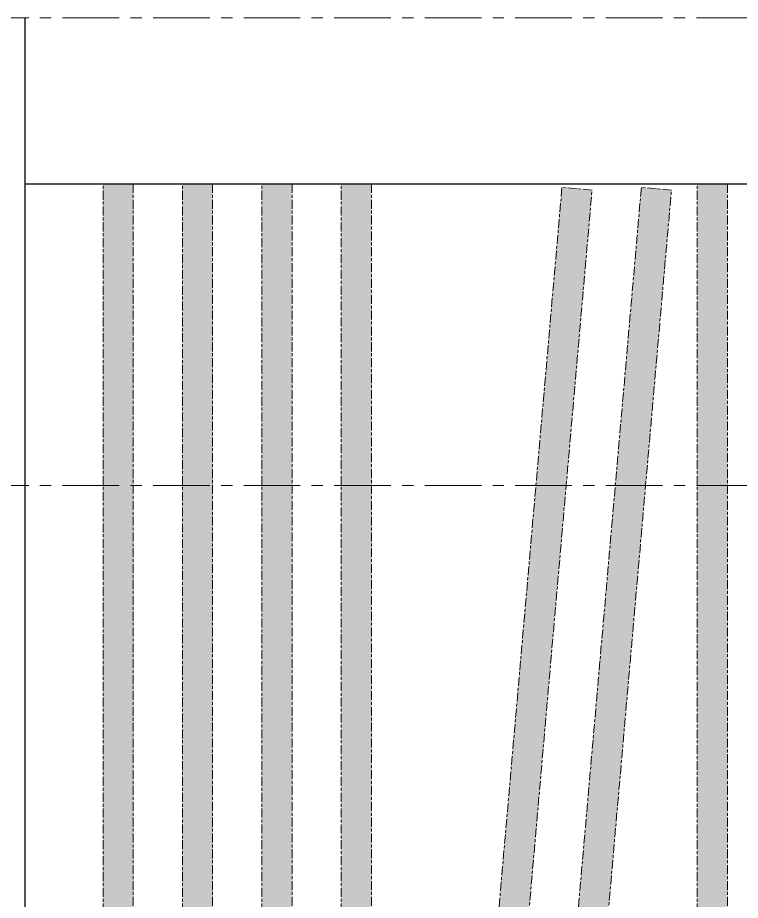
# Model space of a CAD drawing. Header units: millimetres. Extents: x -100356 to 314685, y 446 to 1273965.
# Drawn here: x 282687 to 287476, y 177838 to 183687 of the extents above; entities that cross this region are included whole.
import ezdxf
from ezdxf.xclip import XClip

# ---------------------------------------------------------------- set-up
doc = ezdxf.new("R2010")
doc.units = ezdxf.units.MM
doc.header["$XCLIPFRAME"] = 2
doc.linetypes.add('section$0$CENTER', pattern=[2, 1.25, -0.25, 0.25, -0.25])
doc.linetypes.add('section$0$Kume - Grid Line', pattern=[10.5, 6, -1.25, 2, -1.25])
doc.layers.add('NAM', color=3, linetype='Continuous')
for name, color, linetype, lineweight in [('section$0$A-_ANOT----_D', 7, 'Continuous', 5), ('section$0$A-_FLORLEVL_E', 7, 'Continuous', 5), ('section$0$NKC_TRUC', 8, 'section$0$CENTER', 13)]:
    doc.layers.add(name, color=color, linetype=linetype, lineweight=lineweight)

# ---------------------------------------------------------------- blocks, each defined once
blk = doc.blocks.new('section$0$grid section')
at = {"layer": 'section$0$NKC_TRUC', "ltscale": 300}
for p, q in [((-141943.8707620346, 19100.00000000012), (5.820766091346741e-11, 19100)), ((-141943.8707620346, 16000.00000000012), (-4444.999999999942, 16000))]:
    blk.add_line(p, q, dxfattribs=at)
blk = doc.blocks.new('podium elevation 2')
at = {"layer": 'NAM'}
h = blk.add_hatch(color=8, dxfattribs=at)
h.dxf.hatch_style = 1
h.paths.add_polyline_path([(182728.2088395003, 762685.513707449), (182728.2088395003, 750085.5137074483), (182628.2088395003, 750085.5137074483), (182528.2088395003, 750085.5137074483), (182528.2088395003, 762685.513707449)])
h = blk.add_hatch(color=8, dxfattribs=at)
h.dxf.hatch_style = 1
h.paths.add_polyline_path([(183997.5234442838, 762678.9714539765), (182899.3610856632, 750126.9182580198), (182998.9805554724, 750118.2026837451), (183098.6000252815, 750109.4871094703), (184196.7623839021, 762661.5403054269)])
h = blk.add_hatch(color=8, dxfattribs=at)
h.dxf.hatch_style = 1
h.paths.add_polyline_path([(184523.6231138362, 762678.9714539765), (183425.4607552156, 750126.9182580198), (183525.0802250248, 750118.2026837451), (183624.699694834, 750109.4871094703), (184722.8620534545, 762661.5403054269)])
h = blk.add_hatch(color=8, dxfattribs=at)
h.dxf.hatch_style = 1
h.paths.add_polyline_path([(185087.8009141376, 762685.513707449), (185087.8009141376, 750085.5137074483), (184987.8009141376, 750085.5137074483), (184887.8009141376, 750085.5137074483), (184887.8009141376, 762685.513707449)])
h = blk.add_hatch(color=8, dxfattribs=at)
h.dxf.hatch_style = 1
h.paths.add_polyline_path([(185613.90058369, 762685.513707449), (185613.90058369, 750085.5137074483), (185513.90058369, 750085.5137074483), (185413.90058369, 750085.5137074483), (185413.90058369, 762685.513707449)])
h = blk.add_hatch(color=8, dxfattribs=at)
h.dxf.hatch_style = 1
h.paths.add_polyline_path([(186140.0002532424, 762685.513707449), (186140.0002532424, 750085.5137074483), (186040.0002532424, 750085.5137074483), (185940.0002532424, 750085.5137074483), (185940.0002532424, 762685.513707449)])
h = blk.add_hatch(color=8, dxfattribs=at)
h.dxf.hatch_style = 1
h.paths.add_polyline_path([(186666.0999227948, 762685.513707449), (186666.0999227948, 750085.5137074483), (186566.0999227948, 750085.5137074483), (186466.0999227948, 750085.5137074483), (186466.0999227948, 762685.513707449)])
for points, elevation in [([(187181.7263781895, 768585.5137074483), (187181.7263781895, 748985.5137074484)], 6.706806565628018e-05), ([(187181.7263781895, 750085.5137074483), (179134.8021713412, 750085.5137074483)], 1.582879005342607e-06), ([(214878.8672104875, 748984.2089511283), (187181.7263781895, 748985.5137074483)], 1.582879005342607e-06)]:
    blk.add_lwpolyline(points, dxfattribs=dict(at, elevation=elevation))
at = {"layer": 'section$0$A-_ANOT----_D', "color": 8, "linetype": 'section$0$Kume - Grid Line', "ltscale": 10, "elevation": 1.582879005342607e-06}
for points in [[(182728.2088395003, 762685.513707449), (182728.2088395003, 750085.5137074483), (182628.2088395003, 750085.5137074483), (182528.2088395003, 750085.5137074483), (182528.2088395003, 762685.513707449)], [(183997.5234442838, 762678.9714539765), (182899.3610856632, 750126.9182580198), (182998.9805554724, 750118.2026837451), (183098.6000252815, 750109.4871094703), (184196.7623839021, 762661.5403054269)], [(184523.6231138362, 762678.9714539765), (183425.4607552156, 750126.9182580198), (183525.0802250248, 750118.2026837451), (183624.699694834, 750109.4871094703), (184722.8620534545, 762661.5403054269)], [(185087.8009141376, 762685.513707449), (185087.8009141376, 750085.5137074483), (184987.8009141376, 750085.5137074483), (184887.8009141376, 750085.5137074483), (184887.8009141376, 762685.513707449)], [(185613.90058369, 762685.513707449), (185613.90058369, 750085.5137074483), (185513.90058369, 750085.5137074483), (185413.90058369, 750085.5137074483), (185413.90058369, 762685.513707449)], [(186140.0002532424, 762685.513707449), (186140.0002532424, 750085.5137074483), (186040.0002532424, 750085.5137074483), (185940.0002532424, 750085.5137074483), (185940.0002532424, 762685.513707449)], [(186666.0999227948, 762685.513707449), (186666.0999227948, 750085.5137074483), (186566.0999227948, 750085.5137074483), (186466.0999227948, 750085.5137074483), (186466.0999227948, 762685.513707449)]]:
    blk.add_lwpolyline(points, close=True, dxfattribs=at)
blk = doc.blocks.new('elevation 2')
at = {"layer": 'NAM'}
blk.add_blockref('podium elevation 2', (0, 0), dxfattribs=at)
at = {"layer": 'section$0$A-_FLORLEVL_E'}
ref = blk.add_blockref('section$0$grid section', (168667.902586061, 768085.5137074483, 1.582879005342607e-06), dxfattribs=dict(at, rotation=179.9999999999999))
XClip(ref).set_block_clipping_path([(-119666.1420795996, -2828.011258746905), (13434.162033715023, 108709.48435904487)])

msp = doc.modelspace()

# ---------------------------------------------------------------- block references
at = {"layer": 'NAM', "rotation": 180}
msp.add_blockref('elevation 2', (469918.6954856532, 932671.5028082561, -1.582879005342607e-06), dxfattribs=at)

doc.saveas('drawing.dxf')
